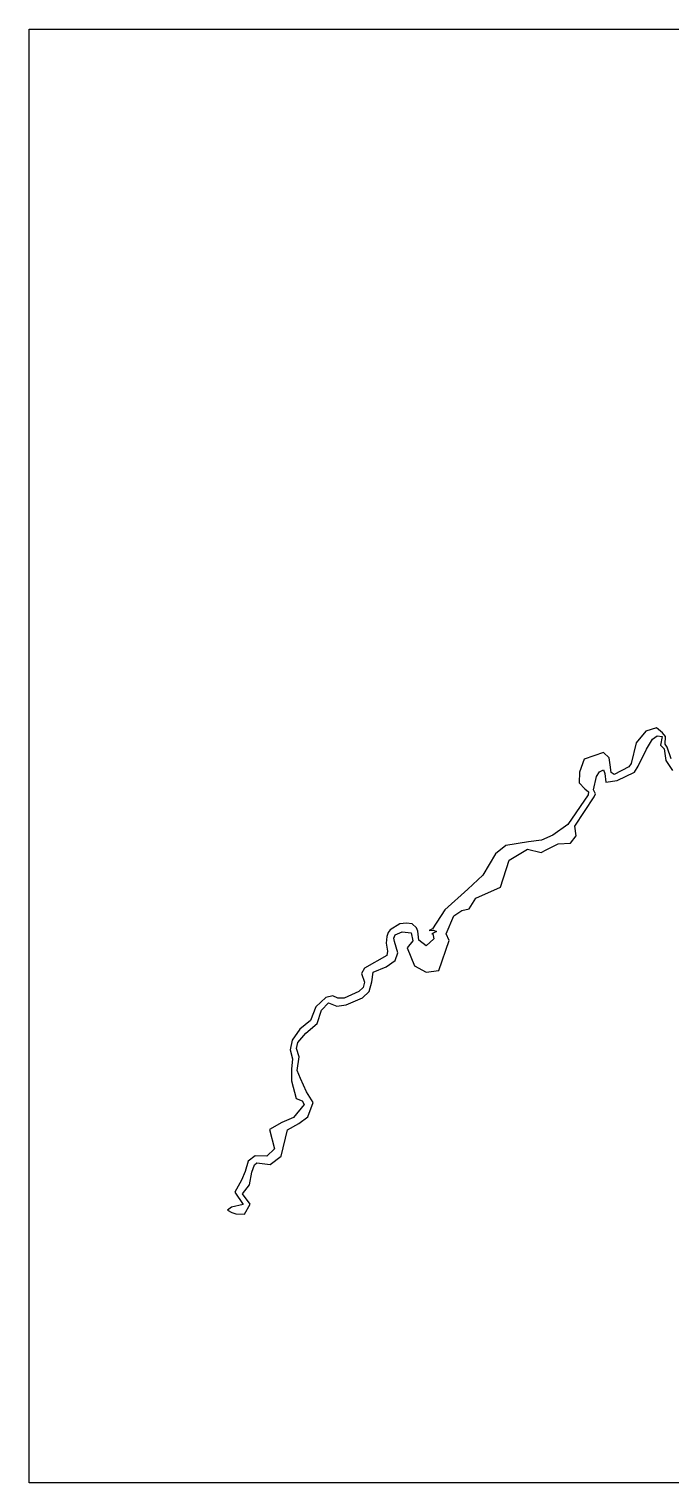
# Model space of a CAD drawing. Header units: metres. Extents: x 7508000 to 7510589, y 4725804 to 4728000.
# Drawn here: x 7508000 to 7508883, y 4726000 to 4728000 of the extents above; entities that cross this region are included whole.
import ezdxf

# ---------------------------------------------------------------- set-up
doc = ezdxf.new("R2010")
doc.units = ezdxf.units.M
doc.layers.add('OBILIQ_PAR_PARCELGEOM_ILI', color=7, linetype='Continuous')
doc.layers.add('Orotofoto 2018', color=7, linetype='Continuous')
picture_1 = doc.add_image_def('image1.ecw', size_in_pixel=(11111, 11111))

msp = doc.modelspace()

# ---------------------------------------------------------------- linework, layer by layer
at = {"layer": 'OBILIQ_PAR_PARCELGEOM_ILI', "color": 7, "linetype": 'Continuous'}
msp.add_lwpolyline([(7508883, 4726996.2), (7508877.2, 4727012.1), (7508874.4, 4727016.2), (7508875.1, 4727026.6), (7508871.1, 4727032), (7508862.9, 4727038.5), (7508848, 4727034), (7508834.7, 4727017.9), (7508827.9, 4726989.7), (7508824.7, 4726984.9), (7508804.7, 4726974.7), (7508800.2, 4726977.2), (7508799.2, 4726987.8), (7508797.8, 4726997.6), (7508789.8, 4727004.6), (7508763.2, 4726995.6), (7508756.6, 4726977.7), (7508756.4, 4726962.9), (7508764, 4726954.8), (7508769.4, 4726950.8), (7508768.9, 4726946.7), (7508740.6, 4726905.9), (7508720.3, 4726890.9), (7508704.7, 4726884), (7508686.8, 4726881.9), (7508655.4, 4726876.9), (7508641.3, 4726865.2), (7508624, 4726836.2), (7508603.4, 4726816.9), (7508571.6, 4726788.5), (7508554.7, 4726762.4), (7508550.1, 4726759.8), (7508556.1, 4726760.2), (7508560.2, 4726758.4), (7508553.6, 4726755.1), (7508555.2, 4726755.5), (7508556.3, 4726748.5), (7508546.1, 4726738.9), (7508536, 4726746.5), (7508534.6, 4726759.2), (7508532.9, 4726763.4), (7508526.6, 4726769), (7508518.9, 4726769.9), (7508509.7, 4726769), (7508496.6, 4726760.9), (7508493.7, 4726757.1), (7508491.8, 4726751.7), (7508490.9, 4726742.5), (7508492.6, 4726731.6), (7508491.8, 4726725.3), (7508461.3, 4726708), (7508457.2, 4726700.7), (7508461.4, 4726688.7), (7508459.3, 4726681.5), (7508453.2, 4726676), (7508433.1, 4726667), (7508424.4, 4726666.7), (7508417.6, 4726670.2), (7508407.8, 4726667.8), (7508394.3, 4726655), (7508386.9, 4726636.1), (7508372.1, 4726624), (7508361.7, 4726608.9), (7508359, 4726595.8), (7508362.3, 4726583.5), (7508360.7, 4726569.2), (7508360.8, 4726552.9), (7508367.3, 4726529), (7508375.4, 4726525.6), (7508378.2, 4726520.6), (7508363.6, 4726502.9), (7508347.7, 4726495.7), (7508330.7, 4726486), (7508337.4, 4726459.4), (7508327, 4726449.7), (7508310.9, 4726450), (7508301.3, 4726442.7), (7508297.2, 4726428.2), (7508292.2, 4726416.7), (7508282.8, 4726400.1), (7508294.5, 4726383.1), (7508278.2, 4726379.3), (7508273, 4726375), (7508279, 4726372.2), (7508284.1, 4726370.2), (7508296.3, 4726369.8), (7508304, 4726383.3), (7508293.4, 4726397.9), (7508303.1, 4726409.9), (7508306.5, 4726427.5), (7508309.9, 4726437.5), (7508313.1, 4726440.3), (7508331.6, 4726438), (7508346.8, 4726449.4), (7508355.3, 4726485.6), (7508370.8, 4726494.6), (7508383.4, 4726503.6), (7508390.6, 4726523.5), (7508381.4, 4726537.8), (7508373.3, 4726556.5), (7508368.7, 4726567.5), (7508371.4, 4726586.2), (7508367.8, 4726597.8), (7508369.7, 4726605.8), (7508380.6, 4726618.8), (7508395.9, 4726632), (7508402, 4726650.3), (7508411.5, 4726660.2), (7508423.1, 4726655.7), (7508435.9, 4726657.7), (7508458.6, 4726667.2), (7508467.8, 4726675.8), (7508471.3, 4726689.1), (7508473.3, 4726702.6), (7508490.9, 4726709.8), (7508503.5, 4726718.8), (7508507.1, 4726729.3), (7508502.6, 4726744.8), (7508501.6, 4726749.4), (7508503.5, 4726754), (7508513.1, 4726758), (7508525.3, 4726756.8), (7508527.6, 4726745.6), (7508519.7, 4726736.2), (7508529.9, 4726711.5), (7508545.8, 4726702.7), (7508563.2, 4726704.7), (7508577.6, 4726746.2), (7508573.6, 4726755.4), (7508584.1, 4726780.3), (7508595.1, 4726787.4), (7508605.2, 4726789.5), (7508614.5, 4726804.6), (7508648.1, 4726819.4), (7508659.9, 4726856.8), (7508685.3, 4726872), (7508704, 4726867), (7508710.9, 4726870.9), (7508727.7, 4726879.1), (7508744.4, 4726879.8), (7508752.4, 4726889.9), (7508750.3, 4726903.2), (7508776.9, 4726943.9), (7508778.7, 4726948.1), (7508776, 4726953.4), (7508780.4, 4726971.7), (7508784.3, 4726978.2), (7508789.8, 4726981), (7508791.5, 4726975.8), (7508793.2, 4726964.1), (7508808.8, 4726966.3), (7508832.5, 4726977.5), (7508837.3, 4726986.1), (7508849, 4727009.4), (7508857.2, 4727022.9), (7508863.4, 4727027.7), (7508870.4, 4727026.8), (7508868.1, 4727014.8), (7508873.2, 4727009.9), (7508875.3, 4726993.8), (7508884.6, 4726979.9)], dxfattribs=at)

# ---------------------------------------------------------------- pictures from other files: only their frames are drawn
at = {"layer": 'Orotofoto 2018'}
image = msp.add_image(picture_1, insert=(7508000, 4726000), size_in_units=(1999.8, 1999.8), dxfattribs=at)
image.dxf.flags = 7

doc.saveas('drawing.dxf')
